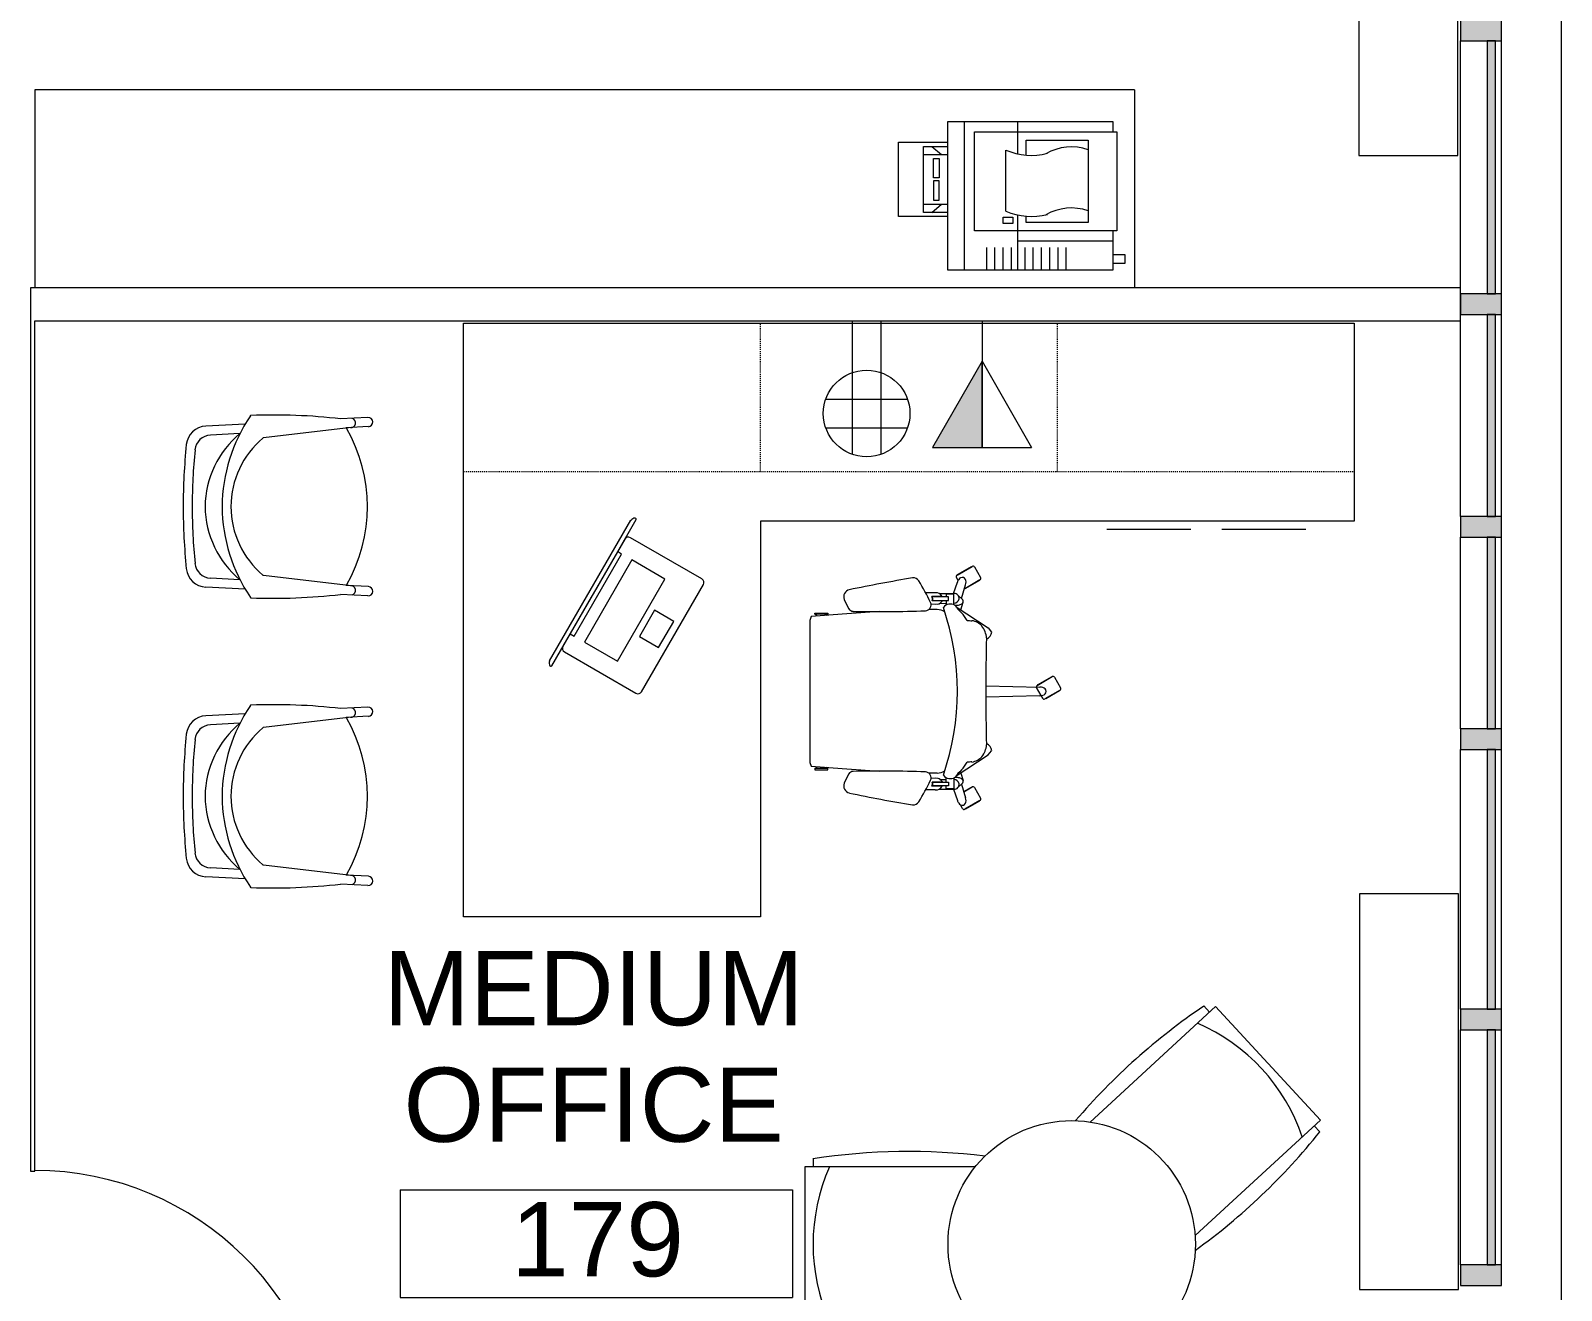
# Model space of a CAD drawing. Header units: inches. Extents: x -674 to 803, y -349 to 915.
# Drawn here: x 614.4 to 800, y -61.9 to 90.8 of the extents above; entities that cross this region are included whole.
import ezdxf

# ---------------------------------------------------------------- set-up
doc = ezdxf.new("R2010")
doc.units = ezdxf.units.IN
doc.header["$MEASUREMENT"] = 0
doc.linetypes.add('Dash', pattern=[0.25, 0.125, -0.125])
for name, color, linetype, lineweight in [('A-ANNO-NOTE', 131, 'Continuous', 13), ('A-AREA-IDEN', 2, 'Continuous', 20), ('A-DOOR', 31, 'Continuous', 13), ('A-FLOR', 192, 'Continuous', 13), ('A-GLAZ-CURT', 52, 'Continuous', 13), ('A-GLAZ-CWMG', 51, 'Continuous', 13), ('A-WALL', 113, 'Continuous', 13), ('I-FURN', 30, 'Continuous', 9), ('I-FURN-HDLN', 30, 'Continuous', 9), ('I-WALL', 2, 'Continuous', 9), ('M-EQPM', 50, 'Continuous', 13), ('Q-CASE', 31, 'Continuous', 9)]:
    doc.layers.add(name, color=color, linetype=linetype, lineweight=lineweight)
doc.styles.add('Arial_2', font='arial.ttf', dxfattribs={"height": 9})

# ---------------------------------------------------------------- blocks, each defined once
blk = doc.blocks.new('System Panel - Glazed-1563014-New Construction - Tel_Data_Elec Plan')
at = {"layer": 'A-GLAZ-CURT', "lineweight": 9}
blk.add_hatch(color=55, dxfattribs=at).paths.add_polyline_path([(14.25, 1.75), (-14.25, 1.75), (-14.25, 0.75), (14.25, 0.75)], flags=0)
at = {"layer": 'A-GLAZ-CURT', "color": 7, "lineweight": 20}
for p, q in [((14.25, 1.75), (-14.25, 1.75)), ((-14.25, 1.75), (-14.25, 0.75)), ((-14.25, 0.75), (14.25, 0.75)), ((14.25, 0.75), (14.25, 1.75))]:
    blk.add_line(p, q, dxfattribs=at)
blk = doc.blocks.new('System Panel - Glazed-1562995-New Construction - Tel_Data_Elec Plan')
at = {"layer": 'A-GLAZ-CURT', "lineweight": 9}
blk.add_hatch(color=55, dxfattribs=at).paths.add_polyline_path([(15.75, 1.75), (-15.75, 1.75), (-15.75, 0.75), (15.75, 0.75)], flags=0)
at = {"layer": 'A-GLAZ-CURT', "color": 7, "lineweight": 20}
for p, q in [((15.75, 1.75), (-15.75, 1.75)), ((-15.75, 1.75), (-15.75, 0.75)), ((-15.75, 0.75), (15.75, 0.75)), ((15.75, 0.75), (15.75, 1.75))]:
    blk.add_line(p, q, dxfattribs=at)
blk = doc.blocks.new('System Panel - Glazed-1563872-New Construction - Tel_Data_Elec Plan')
at = {"layer": 'A-GLAZ-CURT', "lineweight": 9}
blk.add_hatch(color=55, dxfattribs=at).paths.add_polyline_path([(11.625, 1.75), (-11.625, 1.75), (-11.625, 0.75), (11.625, 0.75)], flags=0)
at = {"layer": 'A-GLAZ-CURT', "color": 7, "lineweight": 20}
for p, q in [((11.625, 1.75), (-11.625, 1.75)), ((-11.625, 1.75), (-11.625, 0.75)), ((-11.625, 0.75), (11.625, 0.75)), ((11.625, 0.75), (11.625, 1.75))]:
    blk.add_line(p, q, dxfattribs=at)
blk = doc.blocks.new('System Panel - Glazed-1562996-New Construction - Tel_Data_Elec Plan')
at = {"layer": 'A-GLAZ-CURT', "lineweight": 9}
blk.add_hatch(color=55, dxfattribs=at).paths.add_polyline_path([(-10.67, 0.75), (12.25, 0.75), (12.25, 1.75), (-12.25, 1.75), (-12.25, 0.75)], flags=0)
at = {"layer": 'A-GLAZ-CURT', "color": 7, "lineweight": 20}
for p, q in [((12.25, 1.75), (-12.25, 1.75)), ((-12.25, 1.75), (-12.25, 0.75)), ((-12.25, 0.75), (12.25, 0.75)), ((12.25, 0.75), (12.25, 1.75))]:
    blk.add_line(p, q, dxfattribs=at)
blk = doc.blocks.new('System Panel - Glazed-1563873-New Construction - Tel_Data_Elec Plan')
at = {"layer": 'A-GLAZ-CURT', "lineweight": 9}
blk.add_hatch(color=55, dxfattribs=at).paths.add_polyline_path([(15.34375, 1.75), (-15.34375, 1.75), (-15.34375, 0.75), (15.34375, 0.75)], flags=0)
at = {"layer": 'A-GLAZ-CURT', "color": 7, "lineweight": 20}
for p, q in [((15.34375, 1.75), (-15.34375, 1.75)), ((-15.34375, 1.75), (-15.34375, 0.75)), ((-15.34375, 0.75), (15.34375, 0.75)), ((15.34375, 0.75), (15.34375, 1.75))]:
    blk.add_line(p, q, dxfattribs=at)
blk = doc.blocks.new('Rectangular Mullion - Rectangular Mullion 1-1562989-New Construction - Tel_Data_Elec Plan')
at = {"layer": 'A-GLAZ-CWMG', "lineweight": 9}
blk.add_hatch(color=55, dxfattribs=at).paths.add_polyline_path([(1.25, 2.5), (1.25, -2.5), (-1.25, -2.5), (-1.25, 2.5)], flags=0)
at = {"layer": 'A-GLAZ-CWMG', "color": 7, "lineweight": 20}
for p, q in [((-1.25, 2.5), (1.25, 2.5)), ((-1.25, -2.5), (-1.25, 2.5)), ((1.25, 2.5), (1.25, -2.5)), ((1.25, -2.5), (-1.25, -2.5))]:
    blk.add_line(p, q, dxfattribs=at)
blk = doc.blocks.new('Rectangular Mullion - Rectangular Mullion 1-1563870-New Construction - Tel_Data_Elec Plan')
at = {"layer": 'A-GLAZ-CWMG', "lineweight": 9}
for p, q in [((787.79, 59.65), (787.79, 89.59)), ((792.79, 58.9), (792.79, 89.59))]:
    blk.add_line(p, q, dxfattribs=at)
blk = doc.blocks.new('Rectangular Mullion - Rectangular Mullion 1-V7-New Construction - Tel_Data_Elec Plan')
at = {"layer": 'A-GLAZ-CWMG', "lineweight": 9}
for p, q in [((792.79, 31.9), (792.79, 56.4)), ((787.79, 31.9), (787.79, 55.65))]:
    blk.add_line(p, q, dxfattribs=at)
blk = doc.blocks.new('Rectangular Mullion - Rectangular Mullion 1-1563871-New Construction - Tel_Data_Elec Plan')
at = {"layer": 'A-GLAZ-CWMG', "lineweight": 9}
for p, q in [((787.79, 6.15), (787.79, 29.4)), ((792.79, 6.15), (792.79, 29.4))]:
    blk.add_line(p, q, dxfattribs=at)
blk = doc.blocks.new('Rectangular Mullion - Rectangular Mullion 1-1562980-New Construction - Tel_Data_Elec Plan')
at = {"layer": 'A-GLAZ-CWMG', "lineweight": 9}
for p, q in [((787.54, 213.15), (787.54, 244.65)), ((792.54, 213.15), (792.54, 244.65))]:
    blk.add_line(p, q, dxfattribs=at)
blk = doc.blocks.new('Rectangular Mullion - Rectangular Mullion 1-1563009-New Construction - Tel_Data_Elec Plan')
at = {"layer": 'A-GLAZ-CWMG', "lineweight": 9}
for p, q in [((787.85, 422.15), (787.85, 450.65)), ((792.85, 422.15), (792.85, 450.65))]:
    blk.add_line(p, q, dxfattribs=at)
blk = doc.blocks.new('Single-Glass - No Frame - 36_ x 96_-1619181-New Construction - Tel_Data_Elec Plan')
at = {"layer": 'A-DOOR', "color": 7, "lineweight": 20}
for p, q in [((17.5, 0.25), (17.5, 36.31)), ((18, 36.31), (17.5, 36.31)), ((18, 0.25), (18, 36.31)), ((18, 0.25), (17.5, 0.25))]:
    blk.add_line(p, q, dxfattribs=at)
at = {"layer": 'A-DOOR', "lineweight": 9}
blk.add_arc((18, 0.25), 36.07, 90.7943, 180, dxfattribs=at)
blk = doc.blocks.new('Perimeter Unit16 - Perimeter Unit-1625680-New Construction - Tel_Data_Elec Plan')
at = {"layer": 'M-EQPM', "lineweight": 9}
for p, q in [((166.42, 904.65), (118.42, 904.65)), ((118.42, 904.65), (118.42, 892.65)), ((166.42, 892.65), (166.42, 904.65)), ((118.42, 892.65), (166.42, 892.65))]:
    blk.add_line(p, q, dxfattribs=at)
blk = doc.blocks.new('Perimeter Unit17 - Perimeter Unit-1625716-New Construction - Tel_Data_Elec Plan')
at = {"layer": 'M-EQPM', "lineweight": 9}
for p, q in [((165.92, 904.78), (117.92, 904.78)), ((117.92, 904.78), (117.92, 892.78)), ((165.92, 892.78), (165.92, 904.78)), ((117.92, 892.78), (165.92, 892.78))]:
    blk.add_line(p, q, dxfattribs=at)
blk = doc.blocks.new('Office Desk Groups - Office Desk 4-562624-New Construction - Tel_Data_Elec Plan')
at = {"layer": 'I-FURN'}
for p, q in [((-48, 72), (-30, 72)), ((-48, -36), (-48, 72)), ((-48, 72), (-24, 72)), ((-24, 72), (-24, 0)), ((-23, 55.95), (-23, 66.11)), ((-23, 42.01), (-23, 52.17)), ((-4.07, 33.55), (-5.13, 35.38)), ((-5.12, 35.28), (-5.08, 35.3)), ((-4.15, 33.61), (-5.12, 35.28)), ((-5.06, 35.66), (-3.77, 36.4)), ((-3.49, 36.33), (-2.43, 34.49)), ((-3.45, 36.25), (-3.41, 36.27)), ((-3.41, 36.27), (-2.45, 34.59)), ((-4.12, 33.63), (-4.15, 33.61)), ((-4.01, 27.33), (-3.87, 33.87)), ((-2.84, 34.03), (-3.8, 33.47)), ((-2.51, 34.22), (-2.84, 34.03)), ((-2.69, 27.33), (-2.83, 33.87)), ((-2.45, 34.59), (-2.48, 34.57)), ((-11.06, 27.62), (-10.54, 28.03)), ((4.36, 27.62), (3.85, 28.03)), ((-18.43, 25.94), (-17.14, 26.69)), ((-16.86, 26.61), (-15.8, 24.78)), ((-16.82, 26.53), (-16.78, 26.55)), ((-16.78, 26.55), (-15.82, 24.88)), ((-13.61, 23.73), (-11.06, 27.62)), ((6.91, 23.73), (4.36, 27.62)), ((8.32, 25.94), (9.61, 26.69)), ((9.88, 26.61), (10.94, 24.78)), ((9.93, 26.53), (9.96, 26.55)), ((9.96, 26.55), (10.93, 24.88)), ((-17.44, 23.83), (-18.5, 25.67)), ((-18.49, 25.57), (-18.45, 25.59)), ((-17.52, 23.9), (-18.49, 25.57)), ((-14.6, 24.37), (-16.25, 24.87)), ((-15.82, 24.88), (-15.85, 24.86)), ((-14.45, 24.53), (-15.05, 23.91)), ((-13.25, 24.28), (-14.16, 24.57)), ((6.56, 24.28), (7.47, 24.57)), ((7.75, 24.53), (8.36, 23.91)), ((7.9, 24.37), (9.56, 24.87)), ((8.83, 24.65), (8.24, 25.67)), ((8.26, 25.57), (8.29, 25.59)), ((8.79, 24.64), (8.26, 25.57)), ((10.87, 24.5), (10.4, 24.24)), ((10.93, 24.88), (10.89, 24.86)), ((-17.49, 23.91), (-17.52, 23.9)), ((-16.79, 23.98), (-17.17, 23.76)), ((-15.22, 23.41), (-16.58, 23.88)), ((-15.2, 21.67), (-15.22, 23.48)), ((-15.14, 23.45), (-15.15, 22.53)), ((-15.15, 22.53), (-14.81, 22.52)), ((-13.85, 23.45), (-15.14, 23.45)), ((-14.81, 22.79), (-14.81, 20.82)), ((-14.36, 22.79), (-14.81, 22.79)), ((-14.36, 20.86), (-14.36, 22.79)), ((-14.36, 22.52), (-13.82, 22.51)), ((-14.02, 21.76), (-14.03, 22.51)), ((-13.63, 23.69), (-13.61, 23.73)), ((6.93, 23.69), (6.91, 23.73)), ((7.66, 22.52), (7.12, 22.51)), ((7.15, 23.45), (8.44, 23.45)), ((7.33, 21.76), (7.34, 22.51)), ((7.66, 22.79), (8.12, 22.79)), ((7.66, 20.86), (7.66, 22.79)), ((8.12, 22.79), (8.12, 20.82)), ((8.46, 22.53), (8.12, 22.52)), ((8.44, 23.45), (8.46, 22.53)), ((8.5, 21.67), (8.53, 23.48)), ((8.52, 23.41), (9.88, 23.88)), ((-15.29, 21.19), (-15.28, 20.04)), ((-14.85, 22.03), (-14.85, 20.77)), ((-14.32, 22.06), (-14.34, 20.82)), ((-13.91, 21.53), (-13.9, 21.19)), ((-13.9, 21.19), (-13.91, 20.68)), ((-13.27, 21.42), (-13.28, 20.43)), ((6.57, 21.42), (6.58, 20.43)), ((7.22, 21.53), (7.2, 21.19)), ((7.2, 21.19), (7.21, 20.68)), ((7.63, 22.06), (7.65, 20.82)), ((8.16, 22.03), (8.15, 20.77)), ((8.59, 21.19), (8.58, 20.04)), ((-12.69, 9.91), (-12.42, 6.13)), ((5.72, 6.13), (5.99, 9.91)), ((-12.85, 8.16), (-12.69, 8.16)), ((-12.85, 6.58), (-12.85, 8.16)), ((-12.69, 8.16), (-12.69, 6.58)), ((6, 8.16), (6, 6.58)), ((6.15, 8.16), (6, 8.16)), ((6.15, 6.58), (6.15, 8.16)), ((-12.69, 6.58), (-12.85, 6.58)), ((-12.42, 6.13), (-11.96, 6)), ((-11.96, 6), (5.26, 6)), ((5.26, 6), (5.72, 6.13)), ((6, 6.58), (6.15, 6.58)), ((-24, 0), (24, 0)), ((24, 0), (24, -36)), ((-16.98, -7.11), (-21.98, -15.78)), ((-3.31, -14.43), (-16.3, -6.93)), ((-11.84, -10.52), (-13.19, -12.85)), ((-8.65, -12.36), (-11.84, -10.52)), ((-16.97, -11.59), (-19.29, -15.6)), ((-7.01, -17.34), (-16.97, -11.59)), ((-13.19, -12.85), (-10, -14.69)), ((-10, -14.69), (-8.65, -12.36)), ((-24.16, -15.1), (-15.84, -19.9)), ((-7.03, -25.57), (-24.09, -15.72)), ((-21.8, -16.46), (-8.81, -23.96)), ((-19.29, -15.6), (-9.33, -21.35)), ((-8.13, -23.78), (-3.13, -15.11)), ((-20, -16.85), (-20.29, -17.33)), ((-10.05, -22.6), (-20, -16.85)), ((-9.33, -21.35), (-7.01, -17.34)), ((-6.45, -25.32), (-14.78, -20.51)), ((-10.33, -23.08), (-10.05, -22.6)), ((-30, -36), (-48, -36)), ((24, -36), (-30, -36))]:
    blk.add_line(p, q, dxfattribs=at)
for centre, radius, start, end in [((-4.96, 35.48), 0.2, 120, 210), ((-3.67, 36.23), 0.2, 30, 120.1357), ((-3.9, 33.65), 0.2, 209.8466, 275.235), ((-3.9, 33.65), 0.2, 275.235, 299.8607), ((-2.34, 33.84), 1.53, 164.4505, 178.7927), ((-3.25, 34.09), 0.583, 134.254, 164.4505), ((-3.35, 34.19), 0.445, 45.7229, 134.2771), ((-3.44, 34.09), 0.583, 15.5495, 45.746), ((-4.35, 33.84), 1.53, 1.2073, 15.5495), ((-2.61, 34.39), 0.2, 299.8643, 30), ((-10.7, 26.93), 1.12, 25.6219, 82.0752), ((4, 26.93), 1.12, 97.9248, 154.3781), ((-17.04, 26.51), 0.2, 30, 120), ((-9.67, 25.22), 2.29, 134.5977, 169.3918), ((-9.54, 24.56), 2.87, 95.705, 127.0086), ((-3.35, 272.44), 245.12, 268.4848, 271.5152), ((2.85, 24.56), 2.87, 52.9914, 84.295), ((2.97, 25.22), 2.29, 10.6082, 45.4023), ((9.71, 26.51), 0.2, 30, 120), ((-18.33, 25.77), 0.2, 119.832, 210), ((-16.72, 24.47), 0.445, 117.8208, 206.0638), ((-16.6, 24.53), 0.583, 206.0911, 236.3507), ((-16.66, 24.35), 0.583, 87.4248, 117.8208), ((-16.7, 23.41), 1.53, 73.2073, 87.502), ((-15.98, 24.68), 0.2, 15.1327, 29.8705), ((-14.26, 24.26), 0.323, 29.6621, 124.4716), ((-14.72, 23.87), 0.922, 9.6607, 36.4682), ((-17.12, 28.26), 5.75, 305.3709, 317.4948), ((-9.09, 20.33), 5.54, 121.0187, 133.18), ((-27.17, 26.02), 15.26, 356.4473, 358.5687), ((20.47, 26.02), 15.26, 181.4313, 183.5527), ((2.39, 20.33), 5.54, 46.82, 58.9813), ((10.42, 28.26), 5.75, 222.5052, 234.6291), ((8.03, 23.87), 0.922, 143.5318, 170.3393), ((7.57, 24.26), 0.323, 55.5284, 150.3379), ((8.42, 25.77), 0.2, 119.8879, 210), ((10, 23.41), 1.53, 92.498, 106.7927), ((9.96, 24.35), 0.583, 62.1792, 92.5752), ((9.9, 24.53), 0.583, 303.4497, 333.9089), ((10.02, 24.47), 0.445, 333.9362, 62.1792), ((10.77, 24.68), 0.2, 300, 30.2094), ((-17.27, 23.93), 0.2, 210, 299.888), ((-16.07, 25.32), 1.53, 236.4124, 250.7927), ((-14.63, 23.49), 0.593, 84.0219, 180.9117), ((-14.7, 23.44), 0.657, 1.3207, 77.9642), ((-12.9, 23.02), 1.04, 148.1398, 233.8639), ((-15.04, 23.79), 1.25, 346.3769, 10.9189), ((-3.35, -7.55), 31.42, 71.1164, 108.8836), ((-11.44, 21.33), 1.84, 146.599, 177.2887), ((4.74, 21.33), 1.84, 2.7113, 33.401), ((6.2, 23.02), 1.04, 306.1361, 31.8602), ((8.35, 23.79), 1.25, 169.0811, 193.6231), ((8.01, 23.44), 0.657, 102.0358, 178.6793), ((7.93, 23.49), 0.593, 359.0883, 95.9781), ((9.38, 25.32), 1.53, 289.2073, 303.5114), ((-2.05, -4.83), 28.17, 115.3981, 121.4567), ((-14.41, 21.27), 0.887, 120.1857, 184.8367), ((-14.55, 20.33), 0.533, 66.9672, 123.7509), ((-14.55, 20.4), 0.5, 67.0573, 121.4674), ((-14.84, 21.23), 0.971, 17.6225, 57.9495), ((-13.83, 19.98), 0.711, 2.0473, 115.4842), ((7.13, 19.98), 0.711, 64.5158, 177.9527), ((8.14, 21.23), 0.971, 122.0505, 162.3775), ((-4.64, -4.83), 28.17, 58.5497, 64.6019), ((7.86, 20.33), 0.533, 56.2491, 113.0328), ((7.86, 20.4), 0.5, 58.5326, 112.9427), ((7.71, 21.27), 0.887, 355.1633, 59.8143), ((-16.36, 18.56), 0.749, 121.5732, 189.0231), ((-168.6, 14.45), 155.58, 358.8191, 2.0473), ((161.9, 14.45), 155.58, 177.9527, 181.1809), ((9.67, 18.56), 0.749, 350.9769, 58.6662), ((156.74, 46.98), 176.17, 189.3216, 191.8621), ((-163.43, 46.98), 176.17, 348.1407, 350.6784), ((252.39, 31.88), 265.99, 183.7702, 184.7367), ((-259.09, 31.88), 265.99, 355.2633, 356.2298), ((-13.67, 11.25), 0.615, 299.9233, 358.8191), ((6.97, 11.25), 0.615, 181.1809, 240.0767), ((-14.83, 10.95), 0.859, 192.1424, 292.8427), ((-18.42, 19.51), 10.15, 292.7913, 299.9233), ((11.73, 19.51), 10.15, 240.0767, 247.2087), ((8.13, 10.95), 0.859, 247.1573, 348.4211), ((-12.13, 8.33), 0.589, 197.5488, 225.5119), ((5.44, 8.33), 0.589, 314.4881, 342.4512), ((-12.13, 6.4), 0.589, 125.1062, 162.4512), ((5.44, 6.4), 0.589, 17.5488, 54.8938), ((-16.55, -7.36), 0.5, 60, 150), ((-3.56, -14.86), 0.5, 330, 60), ((-24.22, -15.2), 0.125, 60, 173.8548), ((-23.8, -15.25), 0.545, 173.8548, 239.045), ((-21.55, -16.03), 0.5, 150, 240), ((-8.56, -23.53), 0.5, 240, 330), ((-6.76, -25.09), 0.545, 240.955, 306.1452), ((-6.52, -25.43), 0.125, 306.1452, 60)]:
    blk.add_arc(centre, radius, start, end, dxfattribs=at)
at = {"layer": 'I-FURN-HDLN', "linetype": 'Dash'}
for p, q in [((-30, -36), (-30, 72)), ((-30, 36), (-48, 36)), ((-30, 0), (-48, 0))]:
    blk.add_line(p, q, dxfattribs=at)
blk = doc.blocks.new('Chairs - Guest Chair-553615-New Construction - Tel_Data_Elec Plan')
at = {"layer": 'I-FURN'}
for p, q in [((-10.82, 16.61), (-10.65, 13.3)), ((-9.7, 16.67), (-9.56, 13.98)), ((9.7, 16.67), (9.56, 13.98)), ((10.82, 16.61), (10.65, 13.3)), ((-9.59, 14.58), (-8.34, 3.93)), ((9.59, 14.58), (8.34, 3.93)), ((-10.02, 1.72), (-9.77, -3.06)), ((-8.86, 1.09), (-8.67, -2.48)), ((8.86, 1.09), (8.67, -2.48)), ((10.02, 1.72), (9.77, -3.06))]:
    blk.add_line(p, q, dxfattribs=at)
for centre, radius, start, end in [((-10.26, 16.64), 0.563, 2.9778, 182.9778), ((10.26, 16.64), 0.563, 357.0222, 177.0222), ((-10.15, 14.53), 0.572, 355.8841, 161.2764), ((0, -2.57), 19.11, 60.1223, 119.8777), ((10.15, 14.53), 0.567, 14.9433, 184.8841), ((60.97, 5.15), 72.08, 173.5103, 182.1673), ((-60.97, 5.15), 72.08, 357.8327, 6.4897), ((-8.21, 3.95), 0.125, 186.4009, 220.1387), ((0.01, 10.88), 10.88, 220.1387, 269.938), ((-0.01, 10.88), 10.88, 270.062, 319.8613), ((8.21, 3.95), 0.125, 319.8613, 353.5991), ((-10.93, 2.45), 0.125, 190.6864, 235.967), ((0.2, 18.94), 20.02, 235.967, 269.4206), ((-0.2, 18.94), 20.02, 270.5794, 304.033), ((10.93, 2.45), 0.125, 304.033, 349.3136), ((0.13, 8.55), 11.69, 219.6744, 269.3381), ((-0.13, 8.55), 11.69, 270.6619, 320.3256), ((-7.27, -2.93), 2.5, 182.9778, 264.2145), ((-6.68, -2.38), 2, 182.9778, 264.2191), ((6.68, -2.38), 2, 275.7809, 357.0222), ((7.27, -2.93), 2.5, 275.7855, 357.0222), ((0.09, 69.79), 75.59, 264.2145, 269.9285), ((0.09, 64.51), 69.22, 264.2191, 269.9219), ((-0.09, 64.51), 69.22, 270.0781, 275.7809), ((-0.09, 69.79), 75.59, 270.0715, 275.7855)]:
    blk.add_arc(centre, radius, start, end, dxfattribs=at)
blk = doc.blocks.new('Table _ Chairs - Seats 2 - 2-6 Diameter-571324-New Construction - Tel_Data_Elec Plan')
at = {"layer": 'I-FURN'}
for p, q in [((-9.37, 32.37), (-9.37, 11.71)), ((9.38, 32.37), (-9.37, 32.37)), ((9.38, 11.71), (9.38, 32.37)), ((-9.37, 31.37), (-10.37, 31.37)), ((10.38, 31.37), (9.38, 31.37)), ((14.83, -2.25), (28.84, -17.44)), ((15.06, -30.16), (1.05, -14.96)), ((28.9, -16.03), (28.16, -16.71)), ((28.84, -17.44), (15.06, -30.16)), ((14.38, -29.42), (13.64, -30.1))]:
    blk.add_line(p, q, dxfattribs=at)
blk.add_circle((0, 0), 15, dxfattribs=at)
for centre, radius, start, end in [((66.41, 19.75), 77.66, 171.3911, 186.8305), ((0, 8.4), 22.97, 65.9148, 114.0852), ((-66.41, 19.75), 77.66, 353.1695, 8.6089), ((-35.43, -59.54), 77.66, 34.072, 49.5115), ((62.21, 30.5), 77.66, 215.8504, 231.2899), ((5.7, -6.18), 22.97, 288.5958, 336.7661)]:
    blk.add_arc(centre, radius, start, end, dxfattribs=at)
blk = doc.blocks.new('Counter Top _No Backsplash_ - Standard Counter Top-1705945-New Construction - Tel_Data_Elec Plan')
at = {"layer": 'Q-CASE', "lineweight": 13}
for p, q in [((86.11, 0), (-47.26, 0)), ((-47.26, 0), (-47.26, -24)), ((86.11, 0), (86.11, -24))]:
    blk.add_line(p, q, dxfattribs=at)
blk = doc.blocks.new('Copiers _ Printers - Printer - Counter-V15-New Construction - Tel_Data_Elec Plan')
at = {"layer": 'I-FURN'}
for p, q in [((-14.48, 10), (-14.48, 9)), ((-12.98, 10), (-14.48, 10)), ((-12.98, 10.85), (7.02, 10.85)), ((-12.98, 6.1), (-12.98, 10.85)), ((-7.34, 10.85), (-7.34, 8.1)), ((-6.34, 10.85), (-6.34, 8.1)), ((-5.34, 10.85), (-5.34, 8.1)), ((-4.34, 10.85), (-4.34, 8.1)), ((-3.34, 10.85), (-3.34, 8.1)), ((-2.34, 10.85), (-2.34, 8.1)), ((-1.48, 10.85), (-1.48, 4.18)), ((-0.69, 10.85), (-0.69, 8.1)), ((0.31, 10.85), (0.31, 8.1)), ((1.31, 10.85), (1.31, 8.1)), ((2.31, 10.85), (2.31, 8.1)), ((5.02, 10.85), (5.02, -7.15)), ((7.02, 10.85), (7.02, -7.15)), ((-14.48, 9), (-12.98, 9)), ((-13.48, 6.1), (3.77, 6.1)), ((-13.48, -5.9), (-13.48, 6.1)), ((-12.98, 7.35), (-1.48, 7.35)), ((3.77, 6.1), (3.77, -5.9)), ((-9.98, 5.1), (-2.48, 5.1)), ((-9.98, -4.9), (-9.98, 5.1)), ((-2.48, 5.1), (-2.48, 4.32)), ((-0.84, 5.19), (0.32, 5.19)), ((-0.84, 4.42), (-0.84, 5.19)), ((0.32, 4.42), (-0.84, 4.42)), ((0.32, 5.19), (0.32, 4.42)), ((7.02, 4.35), (13.02, 4.35)), ((7.02, 3.85), (9.99, 3.85)), ((8.96, 3.85), (7.8, 2.85)), ((9.99, 3.85), (9.99, -4.15)), ((13.02, 4.35), (13.02, -4.65)), ((0, 3.7), (0, -3.7)), ((9.99, 2.85), (7.02, 2.85)), ((8.78, 2.37), (8.07, 2.37)), ((8.07, 2.37), (8.07, 0.04)), ((8.78, 0.04), (8.78, 2.37)), ((8.07, 0.04), (8.78, 0.04)), ((8.07, -0.34), (8.78, -0.34)), ((8.07, -2.67), (8.07, -0.34)), ((8.78, -0.34), (8.78, -2.67)), ((-2.48, -3.08), (-2.48, -4.9)), ((-1.48, -3.22), (-1.48, -7.15)), ((9.99, -3.15), (7.02, -3.15)), ((8.96, -4.15), (7.8, -3.15)), ((8.78, -2.67), (8.07, -2.67)), ((-2.48, -4.9), (-9.98, -4.9)), ((9.99, -4.15), (7.02, -4.15)), ((13.02, -4.65), (7.02, -4.65)), ((3.77, -5.9), (-13.48, -5.9)), ((-12.98, -7.15), (-12.98, -5.9)), ((7.02, -7.15), (-12.98, -7.15))]:
    blk.add_line(p, q, dxfattribs=at)
for centre, radius, start, end in [((-7.96, 9.54), 6.22, 251.0979, 299.736), ((-3.1, -3.36), 7.71, 66.3413, 104.709), ((-7.96, 2.14), 6.22, 251.0979, 299.736), ((-3.1, -10.77), 7.71, 66.3413, 104.709)]:
    blk.add_arc(centre, radius, start, end, dxfattribs=at)
blk = doc.blocks.new('FORM Room Tag - Name _ Number-61107-New Construction - Tel_Data_Elec Plan')
at = {"layer": 'A-AREA-IDEN'}
for p, q in [((-0.2444, -0.0231), (-0.2444, -0.1589)), ((-0.2444, -0.0231), (0.2515, -0.0231)), ((0.2515, -0.0231), (0.2515, -0.1589)), ((-0.2444, -0.1589), (0.2515, -0.1589))]:
    blk.add_line(p, q, dxfattribs=at)

msp = doc.modelspace()

# ---------------------------------------------------------------- hatches: boundary and pattern name
at = {"layer": 'A-ANNO-NOTE', "lineweight": 9}
msp.add_hatch(color=256, dxfattribs=at).paths.add_polyline_path([(729.79, 40.28), (729.79, 50.74), (723.79, 40.28)], flags=0)

# ---------------------------------------------------------------- linework, layer by layer
at = {"layer": 'A-ANNO-NOTE', "lineweight": 20}
for p, q in [((714.05, 55.65), (714.05, 39.46)), ((717.53, 55.65), (717.53, 39.46)), ((729.79, 55.65), (729.79, 40.28)), ((729.79, 50.74), (723.79, 40.28)), ((729.79, 50.74), (723.79, 40.28)), ((729.79, 40.28), (729.79, 50.74)), ((729.79, 50.74), (735.79, 40.28)), ((710.84, 46.15), (720.74, 46.15)), ((710.84, 42.67), (720.74, 42.67)), ((723.79, 40.28), (729.79, 40.28)), ((723.79, 40.28), (735.79, 40.28))]:
    msp.add_line(p, q, dxfattribs=at)
msp.add_circle((715.79, 44.41), 5.25, dxfattribs=at)
at = {"layer": 'A-FLOR'}
msp.add_line((800.04, -348.6), (800.04, 877.65), dxfattribs=at)
at = {"layer": 'A-WALL', "color": 7, "lineweight": 20}
for p, q in [((787.79, 59.65), (614.91, 59.65)), ((787.79, 55.65), (787.79, 59.65)), ((614.91, 55.65), (787.79, 55.65))]:
    msp.add_line(p, q, dxfattribs=at)
at = {"layer": 'I-WALL', "color": 7, "lineweight": 20}
for p, q in [((614.91, 59.65), (614.41, 59.65)), ((614.41, 59.65), (614.41, -47.47)), ((614.91, -47.47), (614.91, 55.65)), ((614.41, -47.47), (614.91, -47.47))]:
    msp.add_line(p, q, dxfattribs=at)

# ---------------------------------------------------------------- block references
at = {"layer": 'A-AREA-IDEN', "xscale": 95.99999999999994, "yscale": 95.99999999999994, "zscale": 95.99999999999994}
msp.add_blockref('FORM Room Tag - Name _ Number-61107-New Construction - Tel_Data_Elec Plan', (682.67, -47.53), dxfattribs=at)
at = {"layer": 'A-DOOR', "rotation": 269.9999999999999}
msp.add_blockref('Single-Glass - No Frame - 36_ x 96_-1619181-New Construction - Tel_Data_Elec Plan', (614.66, -65.47), dxfattribs=at)
at = {"layer": 'A-GLAZ-CURT', "lineweight": 9, "rotation": 269.9999999999999}
for name, p in [('System Panel - Glazed-1563873-New Construction - Tel_Data_Elec Plan', (790.29, 74.25)), ('System Panel - Glazed-1562996-New Construction - Tel_Data_Elec Plan', (790.29, 44.15)), ('System Panel - Glazed-1563872-New Construction - Tel_Data_Elec Plan', (790.29, 17.78)), ('System Panel - Glazed-1562995-New Construction - Tel_Data_Elec Plan', (790.29, -12.1)), ('System Panel - Glazed-1563014-New Construction - Tel_Data_Elec Plan', (790.29, -44.6))]:
    msp.add_blockref(name, p, dxfattribs=at)
at = {"layer": 'A-GLAZ-CWMG', "lineweight": 9, "extrusion": (0, 0, -1), "rotation": 270.0000000000001}
for p in [(-790.29, 90.84), (-790.29, 57.65), (-790.29, 30.65), (-790.29, 4.9), (-790.29, -29.1), (-790.29, -60.1)]:
    msp.add_blockref('Rectangular Mullion - Rectangular Mullion 1-1562989-New Construction - Tel_Data_Elec Plan', p, dxfattribs=at)
at = {"layer": 'A-GLAZ-CWMG', "lineweight": 9}
for name, p in [('Rectangular Mullion - Rectangular Mullion 1-1563870-New Construction - Tel_Data_Elec Plan', (0, 0)), ('Rectangular Mullion - Rectangular Mullion 1-V7-New Construction - Tel_Data_Elec Plan', (0, 0)), ('Rectangular Mullion - Rectangular Mullion 1-1563871-New Construction - Tel_Data_Elec Plan', (0, 0)), ('Rectangular Mullion - Rectangular Mullion 1-1562980-New Construction - Tel_Data_Elec Plan', (0.25, -241)), ('Rectangular Mullion - Rectangular Mullion 1-1563009-New Construction - Tel_Data_Elec Plan', (-0.06, -481))]:
    msp.add_blockref(name, p, dxfattribs=at)
at = {"layer": 'I-FURN'}
for name, p, rotation in [('Copiers _ Printers - Printer - Counter-V15-New Construction - Tel_Data_Elec Plan', (732.66, 72.65), 180), ('Office Desk Groups - Office Desk 4-562624-New Construction - Tel_Data_Elec Plan', (702.92, 7.36), 269.9999999999997), ('Chairs - Guest Chair-553615-New Construction - Tel_Data_Elec Plan', (638.71, 33.11), 269.9999999999997), ('Chairs - Guest Chair-553615-New Construction - Tel_Data_Elec Plan', (638.71, -2.02), 269.9999999999997), ('Table _ Chairs - Seats 2 - 2-6 Diameter-571324-New Construction - Tel_Data_Elec Plan', (740.66, -56.35), 89.9999999999999)]:
    msp.add_blockref(name, p, dxfattribs=dict(at, rotation=rotation))
at = {"layer": 'M-EQPM', "lineweight": 9, "rotation": 270.0000000000001}
for name, p in [('Perimeter Unit16 - Perimeter Unit-1625680-New Construction - Tel_Data_Elec Plan', (-117.18, 242.12)), ('Perimeter Unit17 - Perimeter Unit-1625716-New Construction - Tel_Data_Elec Plan', (-117.22, 104.08))]:
    msp.add_blockref(name, p, dxfattribs=at)
at = {"layer": 'Q-CASE', "lineweight": 13}
msp.add_blockref('Counter Top _No Backsplash_ - Standard Counter Top-1705945-New Construction - Tel_Data_Elec Plan', (662.18, 83.65), dxfattribs=at)

# ---------------------------------------------------------------- texts
at = {"layer": 'A-AREA-IDEN', "lineweight": 9, "char_height": 9, "attachment_point": 2, "line_spacing_factor": 0.941778, "style": 'Arial_2'}
for s, insert, width in [('MEDIUM\\POFFICE', (682.68, -20.79), 60.7128), ('179', (683.15, -51.24), 25.1225)]:
    msp.add_mtext(s, dxfattribs=dict(at, insert=insert, width=width))

doc.saveas('drawing.dxf')
